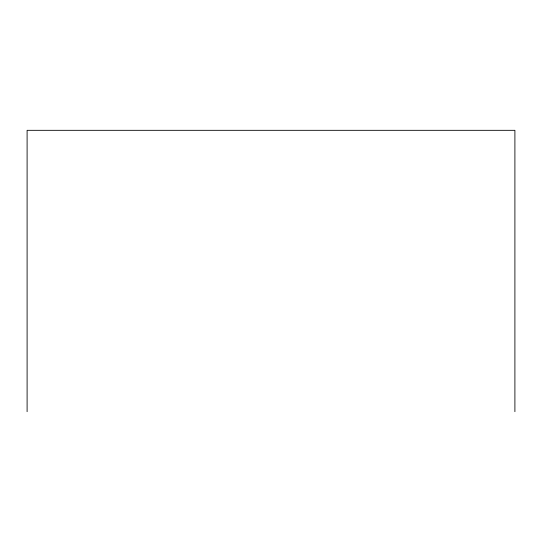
<?xml version="1.0" encoding="UTF-8"?>
<svg xmlns="http://www.w3.org/2000/svg" width="542" height="542" viewBox="0 0 542 542"><rect width="100%" height="100%" fill="white"/><g stroke="black" fill="none" stroke-linecap="round" stroke-linejoin="round"><path stroke-width="0.81" d="M514.9 411.676L514.9 130.324L27.1 130.324L27.1 411.676"/></g></svg>
